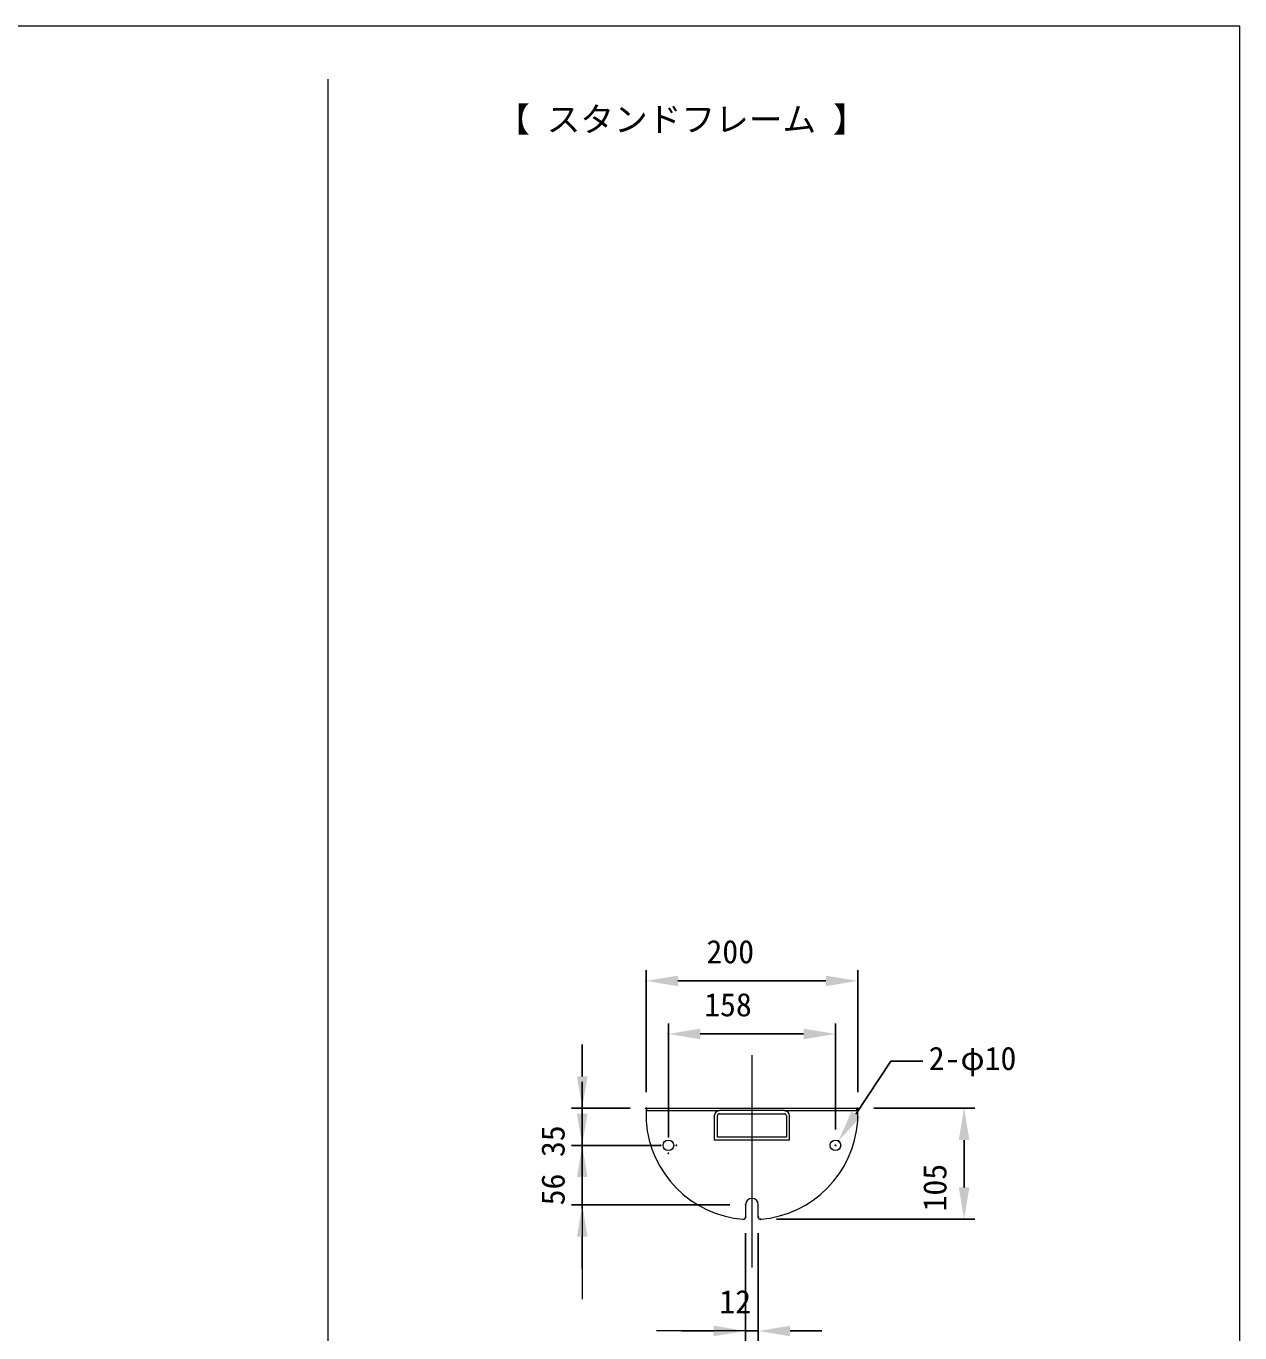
# Model space of a CAD drawing. Units: millimetres, scale not verified. Extents: x -203 to 203, y -143 to 143.
# Drawn here: x 83.6 to 198, y 14.8 to 138 of the extents above; entities that cross this region are included whole.
import ezdxf
from ezdxf.enums import TextEntityAlignment as Align

# ---------------------------------------------------------------- set-up
doc = ezdxf.new("R2010")
doc.units = ezdxf.units.MM
doc.header["$LTSCALE"] = 0.25
doc.header["$PDMODE"] = 32
doc.header["$PDSIZE"] = 0.05
doc.layers.add('0-1_ﾃﾞﾌｫﾙﾄ', color=7, linetype='Continuous', lineweight=18)
doc.layers.add('0-2_DEFPOINTS', color=7, linetype='Continuous')
doc.styles.add('ＭＳ ゴシック', font='')
doc.styles.get('ＭＳ ゴシック').set_extended_font_data('MS Gothic')

# ---------------------------------------------------------------- blocks, each defined once
blk = doc.blocks.new('D1')
at = {"layer": '0-1_ﾃﾞﾌｫﾙﾄ', "lineweight": 25}
for p, q in [((352.0215, 186), (352.0215, 197.5)), ((371.9715, 186), (371.9715, 197.5)), ((368.9717, 196.5), (355.0213, 196.5))]:
    blk.add_line(p, q, dxfattribs=at)
at = {"layer": '0-1_ﾃﾞﾌｫﾙﾄ'}
for points in [[(355.0213, 197), (355.0213, 196), (352.0215, 196.5)], [(368.9717, 196), (368.9717, 197), (371.9715, 196.5)]]:
    blk.add_solid(points, dxfattribs=at)
at = {"layer": '0-2_DEFPOINTS'}
for p in [(352.0215, 196.5), (352.0215, 184.5), (371.9715, 184.5)]:
    blk.add_point(p, dxfattribs=at)
at = {"layer": '0-1_ﾃﾞﾌｫﾙﾄ', "style": 'ＭＳ ゴシック'}
blk.add_text('200', height=2.199, dxfattribs=at).set_placement((357.7108, 197.5), align=Align.BOTTOM_LEFT)
blk = doc.blocks.new('D12')
at = {"layer": '0-1_ﾃﾞﾌｫﾙﾄ', "lineweight": 25}
for p, q in [((346, 183.9998), (346, 186.9996)), ((351.8784, 181), (345, 181)), ((346, 181), (346, 175.4)), ((359.9035, 175.4), (345, 175.4)), ((346, 172.4002), (346, 169.4004))]:
    blk.add_line(p, q, dxfattribs=at)
at = {"layer": '0-1_ﾃﾞﾌｫﾙﾄ'}
for points in [[(345.5, 183.9998), (346.5, 183.9998), (346, 181)], [(346.5, 172.4002), (345.5, 172.4002), (346, 175.4)]]:
    blk.add_solid(points, dxfattribs=at)
at = {"layer": '0-2_DEFPOINTS'}
for p in [(353.3784, 181), (346, 175.4), (361.4035, 175.4)]:
    blk.add_point(p, dxfattribs=at)
at = {"layer": '0-1_ﾃﾞﾌｫﾙﾄ', "style": 'ＭＳ ゴシック'}
blk.add_text('56', height=2.199, rotation=90, dxfattribs=at).set_placement((345, 175.3429), align=Align.BOTTOM_LEFT)
blk = doc.blocks.new('D13')
at = {"layer": '0-1_ﾃﾞﾌｫﾙﾄ', "lineweight": 25}
for p, q in [((346, 187.4998), (346, 190.4996)), ((350.5285, 184.5), (345, 184.5)), ((346, 184.5), (346, 181)), ((353.3784, 181), (345, 181)), ((346, 178.0002), (346, 175.0004))]:
    blk.add_line(p, q, dxfattribs=at)
at = {"layer": '0-1_ﾃﾞﾌｫﾙﾄ'}
for points in [[(345.5, 187.4998), (346.5, 187.4998), (346, 184.5)], [(346.5, 178.0002), (345.5, 178.0002), (346, 181)]]:
    blk.add_solid(points, dxfattribs=at)
at = {"layer": '0-2_DEFPOINTS'}
for p in [(352.0285, 184.5), (346, 181), (354.8784, 181)]:
    blk.add_point(p, dxfattribs=at)
at = {"layer": '0-1_ﾃﾞﾌｫﾙﾄ', "style": 'ＭＳ ゴシック'}
blk.add_text('35', height=2.199, rotation=90, dxfattribs=at).set_placement((345, 179.8929), align=Align.BOTTOM_LEFT)
blk = doc.blocks.new('D14')
at = {"layer": '0-1_ﾃﾞﾌｫﾙﾄ', "lineweight": 25}
for p, q in [((373.4785, 184.5), (383, 184.5)), ((382, 177.0332), (382, 181.5002)), ((364.3198, 174.0334), (383, 174.0334))]:
    blk.add_line(p, q, dxfattribs=at)
at = {"layer": '0-1_ﾃﾞﾌｫﾙﾄ'}
for points in [[(382.5, 181.5002), (381.5, 181.5002), (382, 184.5)], [(381.5, 177.0332), (382.5, 177.0332), (382, 174.0334)]]:
    blk.add_solid(points, dxfattribs=at)
at = {"layer": '0-2_DEFPOINTS'}
for p in [(371.9785, 184.5), (382, 184.5), (362.8198, 174.0334)]:
    blk.add_point(p, dxfattribs=at)
at = {"layer": '0-1_ﾃﾞﾌｫﾙﾄ', "style": 'ＭＳ ゴシック'}
blk.add_text('105', height=2.199, rotation=90, dxfattribs=at).set_placement((381, 174.7667), align=Align.BOTTOM_LEFT)
blk = doc.blocks.new('D15')
at = {"layer": '0-1_ﾃﾞﾌｫﾙﾄ', "lineweight": 25}
for p, q in [((354.1214, 181.75), (354.1214, 192.5)), ((369.8716, 182.5), (369.8716, 192.5)), ((366.8718, 191.5), (357.1212, 191.5))]:
    blk.add_line(p, q, dxfattribs=at)
at = {"layer": '0-1_ﾃﾞﾌｫﾙﾄ'}
for points in [[(357.1212, 192), (357.1212, 191), (354.1214, 191.5)], [(366.8718, 191), (366.8718, 192), (369.8716, 191.5)]]:
    blk.add_solid(points, dxfattribs=at)
at = {"layer": '0-2_DEFPOINTS'}
for p in [(354.1214, 191.5), (354.1214, 180.25), (369.8716, 181)]:
    blk.add_point(p, dxfattribs=at)
at = {"layer": '0-1_ﾃﾞﾌｫﾙﾄ', "style": 'ＭＳ ゴシック'}
blk.add_text('158', height=2.199, dxfattribs=at).set_placement((357.4965, 192.5), align=Align.BOTTOM_LEFT)
blk = doc.blocks.new('D16')
at = {"layer": '0-1_ﾃﾞﾌｫﾙﾄ', "lineweight": 25}
for p, q in [((361.3965, 172.7327), (361.3965, 162.5)), ((362.5965, 172.7327), (362.5965, 162.5)), ((358.3967, 163.5), (355.3969, 163.5)), ((362.5965, 163.5), (361.3965, 163.5)), ((365.5963, 163.5), (368.5961, 163.5))]:
    blk.add_line(p, q, dxfattribs=at)
at = {"layer": '0-1_ﾃﾞﾌｫﾙﾄ'}
for points in [[(358.3967, 163), (358.3967, 164), (361.3965, 163.5)], [(365.5963, 164), (365.5963, 163), (362.5965, 163.5)]]:
    blk.add_solid(points, dxfattribs=at)
at = {"layer": '0-2_DEFPOINTS'}
for p in [(361.3965, 174.2327), (362.5965, 174.2327), (361.3965, 163.5)]:
    blk.add_point(p, dxfattribs=at)
at = {"layer": '0-1_ﾃﾞﾌｫﾙﾄ', "style": 'ＭＳ ゴシック'}
blk.add_text('12', height=2.199, dxfattribs=at).set_placement((358.9251, 164.5), align=Align.BOTTOM_LEFT)
blk = doc.blocks.new('D52')
at = {"layer": '0-1_ﾃﾞﾌｫﾙﾄ', "lineweight": 25}
blk.add_lwpolyline([(378.0977, 188.9372), (375.0979, 188.9372), (371.8015, 183.9242)], dxfattribs=at)
at = {"layer": '0-1_ﾃﾞﾌｫﾙﾄ'}
blk.add_solid([(371.3838, 184.1989), (372.2193, 183.6495), (370.1534, 181.4178)], dxfattribs=at)
at = {"layer": '0-2_DEFPOINTS'}
for p in [(370.1534, 181.4178), (369.8786, 181)]:
    blk.add_point(p, dxfattribs=at)
at = {"layer": '0-1_ﾃﾞﾌｫﾙﾄ', "style": 'ＭＳ ゴシック'}
blk.add_text('2-φ10', height=2.199, dxfattribs=at).set_placement((378.6691, 187.4372), align=Align.BOTTOM_LEFT)

msp = doc.modelspace()

# ---------------------------------------------------------------- linework, layer by layer
at = {"layer": '0-1_ﾃﾞﾌｫﾙﾄ'}
for p, q in [((112, 133), (112, -109)), ((152, 41), (152, 21)), ((136, 36), (136, 18)), ((142.0965, 36), (142.0215, 36)), ((142.0215, 36), (142.0215, 34.7933)), ((142.0965, 36), (161.8965, 36)), ((142.0965, 35.77), (142.0965, 36)), ((142.0965, 35.77), (148.9465, 35.77)), ((155.0465, 35.77), (148.9465, 35.77)), ((155.0465, 35.77), (161.8965, 35.77)), ((161.9715, 36), (161.8965, 36)), ((161.8965, 35.77), (161.8965, 36)), ((161.9715, 34.7933), (161.9715, 36)), ((148.4465, 35.27), (148.4465, 32.98)), ((148.7365, 33.27), (148.7365, 35.27)), ((148.9365, 35.47), (155.0565, 35.47)), ((155.2565, 35.27), (155.2565, 33.27)), ((155.5465, 32.98), (155.5465, 35.27)), ((155.2565, 33.27), (148.7365, 33.27)), ((155.5465, 32.98), (148.4465, 32.98)), ((151.3965, 26.9), (151.3965, 25.7327)), ((152.5965, 25.7327), (152.5965, 26.9)), ((152.5965, 15), (143, 15))]:
    msp.add_line(p, q, dxfattribs=at)
msp.add_lwpolyline([(-198, -138), (198, -138), (198, 138), (-198, 138)], close=True, dxfattribs=at)
for centre in [(144.1214, 32.5), (159.8716, 32.5)]:
    msp.add_circle(centre, 0.5, dxfattribs=at)
for centre, radius, start, end in [((148.9465, 35.27), 0.5, 90, 180), ((155.0465, 35.27), 0.5, 0, 90), ((151.9965, 35.5), 10, 184.05227, 265.31758), ((148.9365, 35.27), 0.2, 90, 180), ((151.9965, 35.5), 10, 274.68242, 355.94773), ((155.0565, 35.27), 0.2, 0, 90), ((151.9965, 26.9), 0.6, 0, 180), ((151.1965, 25.7327), 0.2, 265.31758, 0), ((152.7965, 25.7327), 0.2, 180, 274.68242)]:
    msp.add_arc(centre, radius, start, end, dxfattribs=at)

# ---------------------------------------------------------------- block references
for name in ['D1', 'D15', 'D13', 'D52', 'D12', 'D14', 'D16']:
    msp.add_blockref(name, (-210, -148.5), dxfattribs=at)

# ---------------------------------------------------------------- texts
at = {"layer": '0-1_ﾃﾞﾌｫﾙﾄ', "style": 'ＭＳ ゴシック'}
msp.add_text('【 スタンドフレーム 】', height=2.328, dxfattribs=at).set_placement((127.8891, 127.3537), align=Align.BOTTOM_LEFT)

doc.saveas('drawing.dxf')
